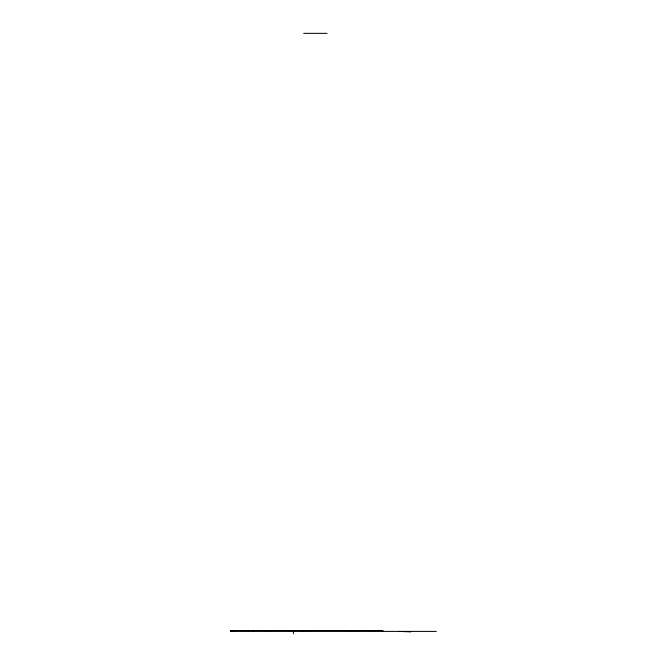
<?xml version="1.0" encoding="UTF-8"?>
<svg xmlns="http://www.w3.org/2000/svg" width="667" height="667" viewBox="0 0 667 667"><rect width="100%" height="100%" fill="white"/><g stroke="black" fill="none" stroke-linecap="round" stroke-linejoin="round"><path stroke-width="1" d="M303.66 33.35L327.063 33.35M436.326 631.399L230.674 631.399L230.674 630.532L382.925 630.532L382.925 631.399M399.233 631.399L410.864 631.866M373.462 630.532L373.462 631.399M356.77 630.532L356.77 631.399M354.202 630.532L354.202 631.399M350.083 630.532L350.083 631.399M309.513 630.532L309.513 631.399M308.713 630.532L308.713 631.399M303.093 630.532L303.093 631.399M293.422 631.399L293.422 633.65M270.844 630.532L270.844 631.399M266.291 630.532L266.291 631.399M253.001 630.532L253.001 631.399M248.199 630.532L248.199 631.399M233.283 630.532L233.283 631.399M231.09 630.532L231.09 631.399M230.899 630.532L230.899 631.399"/></g></svg>
